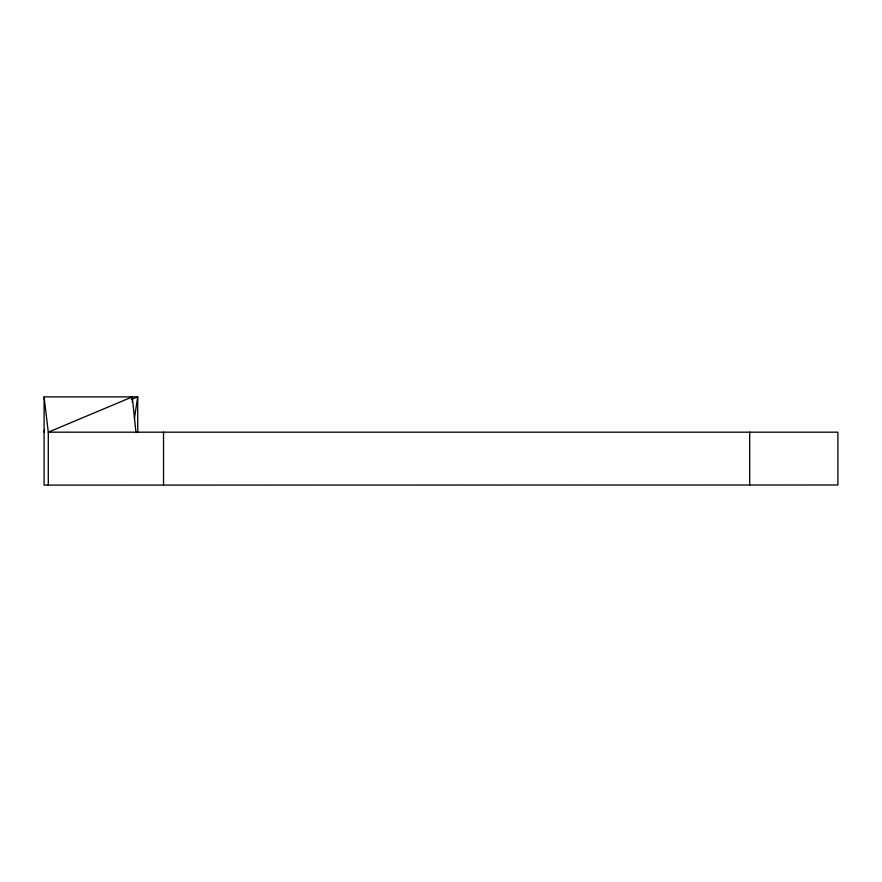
<?xml version="1.0" encoding="UTF-8"?>
<svg xmlns="http://www.w3.org/2000/svg" width="882" height="882" viewBox="0 0 882 882"><rect width="100%" height="100%" fill="white"/><g stroke="black" fill="none" stroke-linecap="round" stroke-linejoin="round"><path stroke-width="1.32" d="M134.384 418.608L137.724 396.9L44.1 396.9L44.1 485.1L837.9 484.99L837.9 432.18L48.289 432.18L44.1 396.9M44.1 432.18L44.574 429.567M135.916 432.18L132.3 396.9L48.289 432.18L48.289 485.1M131.319 399.314L137.724 396.9L137.724 432.18M749.689 432.18L749.689 484.99M163.523 432.18L163.523 485.1M132.3 396.9L132.3 402.324"/></g></svg>
